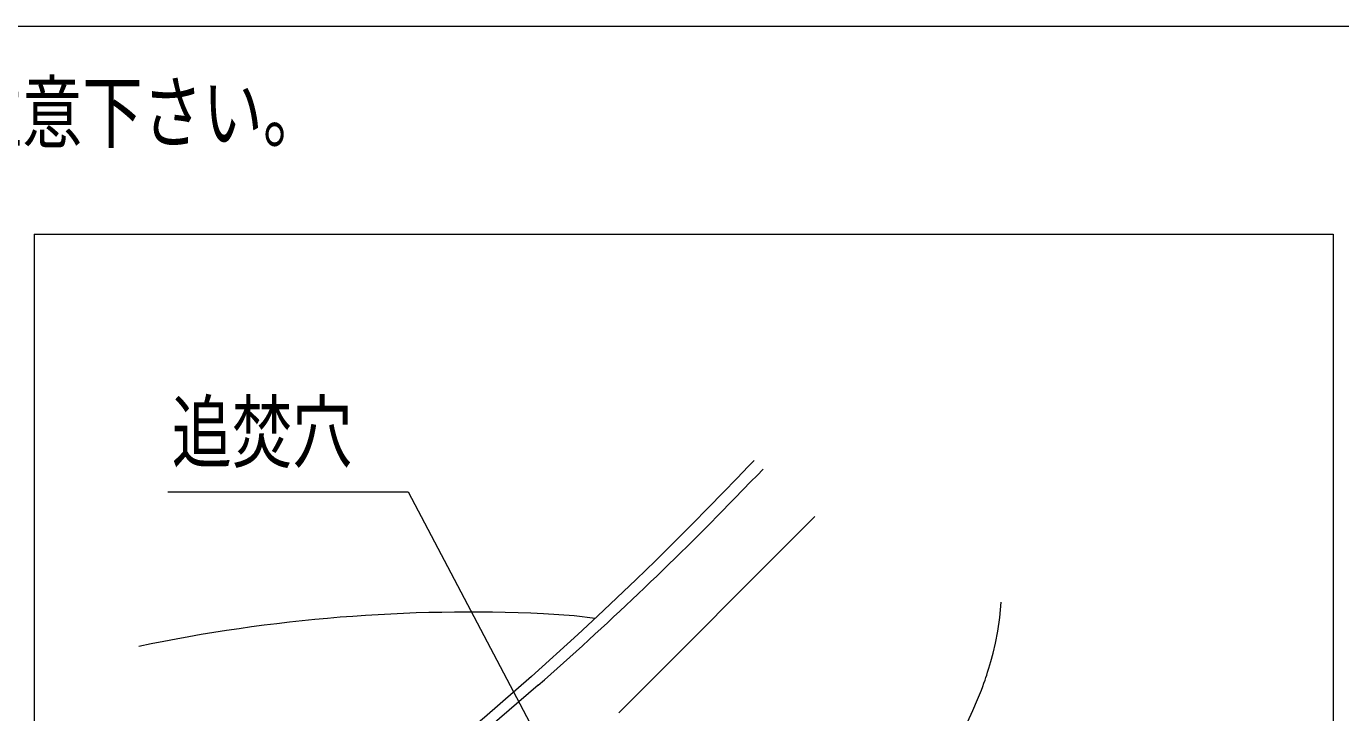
# Model space of a CAD drawing. Units: millimetres on the paper. Extents: x -305 to 305, y -152 to 152.
# Drawn here: x 54.27 to 97.16, y -77.81 to -55.42 of the extents above; entities that cross this region are included whole.
import ezdxf
from ezdxf.enums import TextEntityAlignment as Align

# ---------------------------------------------------------------- set-up
doc = ezdxf.new("R2010")
doc.units = ezdxf.units.MM
doc.layers.add('0-1_RV', color=7, linetype='Continuous', lineweight=9)
doc.styles.add('ＭＳ ゴシック', font='')
doc.styles.get('ＭＳ ゴシック').set_extended_font_data('MS Gothic')

msp = doc.modelspace()

# ---------------------------------------------------------------- linework, layer by layer
at = {"layer": '0-1_RV'}
for p, q in [((4.281, -55.418), (100.948, -55.418)), ((54.524, -62.197), (54.524, -105.058)), ((54.524, -62.197), (96.91, -62.197)), ((54.524, -62.197), (96.91, -62.197)), ((96.91, -62.197), (96.91, -105.058)), ((73.607, -77.812), (80.005, -71.412))]:
    msp.add_line(p, q, dxfattribs=at)
for points in [[(78.017, -69.581), (77.842, -69.765), (77.451, -70.172), (77.014, -70.623), (76.531, -71.118), (76, -71.658), (75.419, -72.239), (74.8, -72.852), (74.174, -73.463), (73.544, -74.067), (72.911, -74.665), (72.273, -75.257), (70.757, -76.629), (69.22, -77.964), (67.219, -79.631), (65.2, -81.25), (63.165, -82.837), (61.079, -84.421), (59.732, -85.409), (58.978, -85.927)], [(78.314, -69.869), (78.116, -70.072), (77.918, -70.274)], [(77.918, -70.274), (77.654, -70.545), (77.389, -70.815)], [(58.889, -70.605), (66.734, -70.605), (72.955, -82.419)], [(72.833, -74.737), (72.153, -74.655), (71.147, -74.585)], [(84.449, -79.073), (84.494, -78.999), (84.76, -78.539), (84.979, -78.12), (85.161, -77.737), (85.313, -77.386), (85.437, -77.072), (85.481, -76.952), (85.52, -76.843), (85.554, -76.745), (85.583, -76.66), (85.609, -76.586), (85.64, -76.491), (85.683, -76.355), (85.747, -76.143), (85.82, -75.873), (85.897, -75.544), (85.972, -75.157), (86.037, -74.71), (86.084, -74.204)], [(70.974, -76.917), (69.394, -78.278), (67.772, -79.622), (66.117, -80.95), (63.592, -82.92), (59.655, -85.889)]]:
    msp.add_lwpolyline(points, dxfattribs=at)
for centre, radius, start, end in [((-4.589, 8.94), 114.374, 311.35111, 315.78742), ((68.729, -126.995), 52.465, 87.3583, 101.8667)]:
    msp.add_arc(centre, radius, start, end, dxfattribs=at)

# ---------------------------------------------------------------- texts
at = {"layer": '0-1_RV', "style": 'ＭＳ ゴシック', "width": 0.75}
for s, p in [('※水受けトレイは浴槽長編側にしか付きません。ご注意下さい。', (6.966, -59.759)), ('追焚穴', (59.014, -70.19))]:
    msp.add_text(s, height=1.921, dxfattribs=at).set_placement(p, align=Align.BOTTOM_LEFT)

doc.saveas('drawing.dxf')
